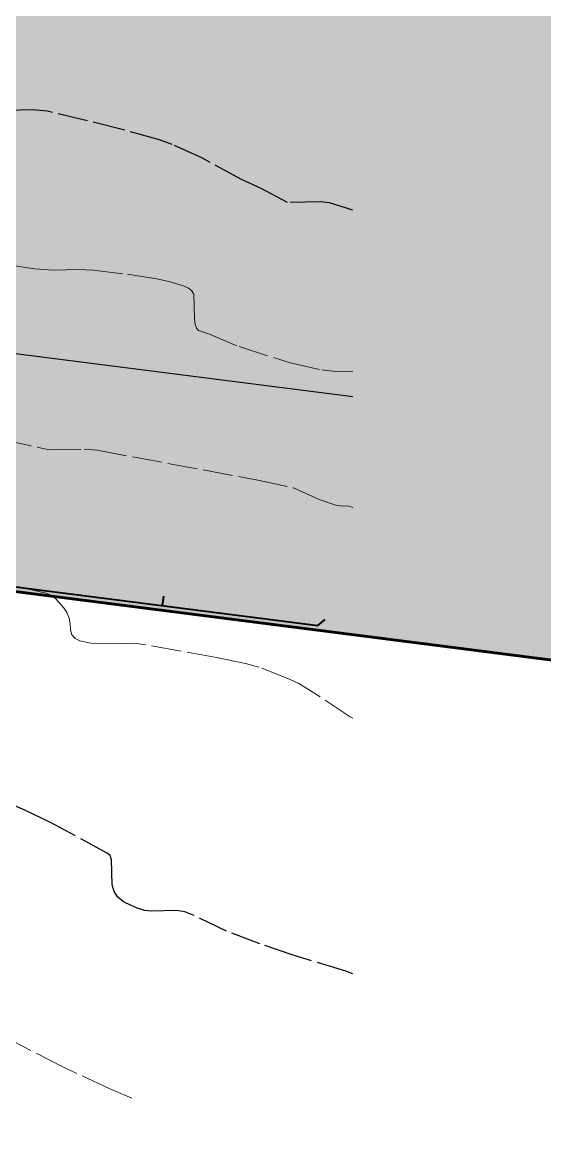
# Model space of a CAD drawing. Header units: metres. Extents: x 226877 to 228933, y 6571586 to 6573950.
# Drawn here: x 227881.8 to 227937.2, y 6571775.5 to 6571893.4 of the extents above; entities that cross this region are included whole.
import ezdxf

# ---------------------------------------------------------------- set-up
doc = ezdxf.new("R2010")
doc.units = ezdxf.units.M
doc.header["$LTSCALE"] = 2.5
doc.linetypes.add('DASHED', pattern=[1.524, 1.27, -0.254])
for name, color, linetype, lineweight in [('C-ESC-FENC', 3, 'CONTINUOUS', 25), ('C-IMAG-LOCL', 8, 'CONTINUOUS', 13), ('C-PROP-BDY', 3, 'CONTINUOUS', 50), ('C-TOPO-EXST', 8, 'DASHED', 13), ('C-ZONE-ENVL', 1, 'CONTINUOUS', 35)]:
    doc.layers.add(name, color=color, linetype=linetype, lineweight=lineweight)
picture_1 = doc.add_image_def('image1.png', size_in_pixel=(1400, 1199))

msp = doc.modelspace()

# ---------------------------------------------------------------- hatches: boundary and pattern name
at = {"layer": 'C-PROP-BDY', "true_color": 0xffe633, "transparency": 33554521}
msp.add_hatch(color=7, dxfattribs=at).paths.add_polyline_path([(228025.27, 6571814.67), (227673.7, 6571859.47), (227625.75, 6571865.58), (227784.61, 6573120), (228184.96, 6573064.69)])
at = {"layer": 'C-PROP-BDY', "true_color": 0xe6f5e0}
msp.add_hatch(color=7, dxfattribs=at).paths.add_polyline_path([(228025.27, 6571814.67), (227673.7, 6571859.47), (227625.75, 6571865.58), (227784.61, 6573120), (228184.96, 6573064.69)])

# ---------------------------------------------------------------- linework, layer by layer
at = {"layer": 'C-ESC-FENC', "lineweight": 40}
for points in [[(227857.01, 6571836.62), (227913.15, 6571829.46)], [(227896.69, 6571831.56), (227896.82, 6571832.55)], [(227913.15, 6571829.46), (227913.94, 6571830.08)]]:
    msp.add_lwpolyline(points, dxfattribs=at)
at = {"layer": 'C-PROP-BDY', "lineweight": 60}
msp.add_lwpolyline([(228184.96, 6573064.69), (227784.61, 6573120), (227625.75, 6571865.58), (227673.7, 6571859.47), (228025.27, 6571814.67)], close=True, dxfattribs=at)
at = {"layer": 'C-PROP-BDY', "lineweight": 35}
msp.add_lwpolyline([(228184.96, 6573064.69), (227784.61, 6573120), (227625.75, 6571865.58), (227673.7, 6571859.47), (228025.27, 6571814.67)], close=True, dxfattribs=at)
at = {"layer": 'C-PROP-BDY', "lineweight": 50}
msp.add_lwpolyline([(227787.87, 6571844.92), (227916.87, 6571828.49)], dxfattribs=at)
at = {"layer": 'C-TOPO-EXST', "lineweight": 30, "true_color": 0x808080}
for points in [[(227916.87, 6571873.46), (227914.41, 6571874.26), (227913.41, 6571874.35), (227909.93, 6571874.28), (227907.13, 6571875.77), (227905.07, 6571876.72), (227900.85, 6571879.01), (227897.7, 6571880.42), (227896.36, 6571880.94), (227892.42, 6571882.03), (227884.47, 6571883.96), (227882.9, 6571884.1), (227880.22, 6571884.03)], [(227916.87, 6571792.55), (227916.14, 6571792.81), (227910.54, 6571794.53), (227907, 6571795.71), (227903.48, 6571797.05), (227899.92, 6571798.77), (227899.05, 6571799.11), (227898.19, 6571799.25), (227895.5, 6571799.18), (227894.82, 6571799.27), (227894.11, 6571799.47), (227893.35, 6571799.77), (227892.56, 6571800.18), (227891.96, 6571800.68), (227891.55, 6571801.28), (227891.34, 6571801.96), (227891.27, 6571804.63), (227891.12, 6571805.07), (227890.8, 6571805.33), (227884.81, 6571808.59), (227882.1, 6571809.89), (227878.38, 6571811.45)]]:
    msp.add_lwpolyline(points, dxfattribs=at)
at = {"layer": 'C-TOPO-EXST', "lineweight": 13, "true_color": 0x808080}
for points in [[(227879.92, 6571867.73), (227883.13, 6571867.25), (227885.1, 6571867.11), (227887.79, 6571867.18), (227889.33, 6571867.12), (227892.96, 6571866.68), (227896.07, 6571866.18), (227897.49, 6571865.88), (227898.91, 6571865.46), (227899.45, 6571865.2), (227899.81, 6571864.91), (227900, 6571864.58), (227900.07, 6571861.91), (227900.15, 6571861.36), (227900.29, 6571860.96), (227900.5, 6571860.72), (227901.65, 6571860.33), (227904.81, 6571859.01), (227910.22, 6571857.28), (227913.59, 6571856.54), (227915.08, 6571856.39), (227916.87, 6571856.41)], [(227875.93, 6571849.97), (227884.36, 6571848.13), (227884.86, 6571848.07), (227888.39, 6571848.13), (227889.75, 6571848.03), (227906.79, 6571844.86), (227910.57, 6571844.03), (227913.29, 6571842.81), (227915.07, 6571842.22), (227915.76, 6571842.1), (227916.31, 6571842.12), (227916.8, 6571841.99), (227916.87, 6571841.95)], [(227916.87, 6571819.63), (227916.57, 6571819.78), (227912.18, 6571822.69), (227911.15, 6571823.31), (227910.16, 6571823.76), (227906.89, 6571825.05), (227905.47, 6571825.42), (227902.41, 6571826.07), (227894.16, 6571827.53), (227892.62, 6571827.56), (227889.93, 6571827.5), (227889.1, 6571827.59), (227887.9, 6571827.83), (227887.41, 6571828.09), (227887.08, 6571828.48), (227886.91, 6571829), (227886.89, 6571829.64), (227886.77, 6571830.25), (227886.54, 6571830.83), (227886.2, 6571831.38), (227885.32, 6571832.32), (227884.88, 6571832.63), (227884.45, 6571832.84), (227881.05, 6571833.65)], [(227893.44, 6571779.38), (227891.04, 6571780.38), (227886.12, 6571782.68), (227877.24, 6571787.26)]]:
    msp.add_lwpolyline(points, dxfattribs=at)
at = {"layer": 'C-ZONE-ENVL', "lineweight": 30}
msp.add_lwpolyline([(227916.87, 6571853.69), (227787.87, 6571870.12)], dxfattribs=at)

# ---------------------------------------------------------------- pictures from other files: only their frames are drawn
at = {"layer": 'C-IMAG-LOCL'}
image = msp.add_image(picture_1, insert=(226877.41, 6571586.24), size_in_units=(2055.89, 1762.19), dxfattribs=dict(at, fade=35))

doc.saveas('drawing.dxf')
